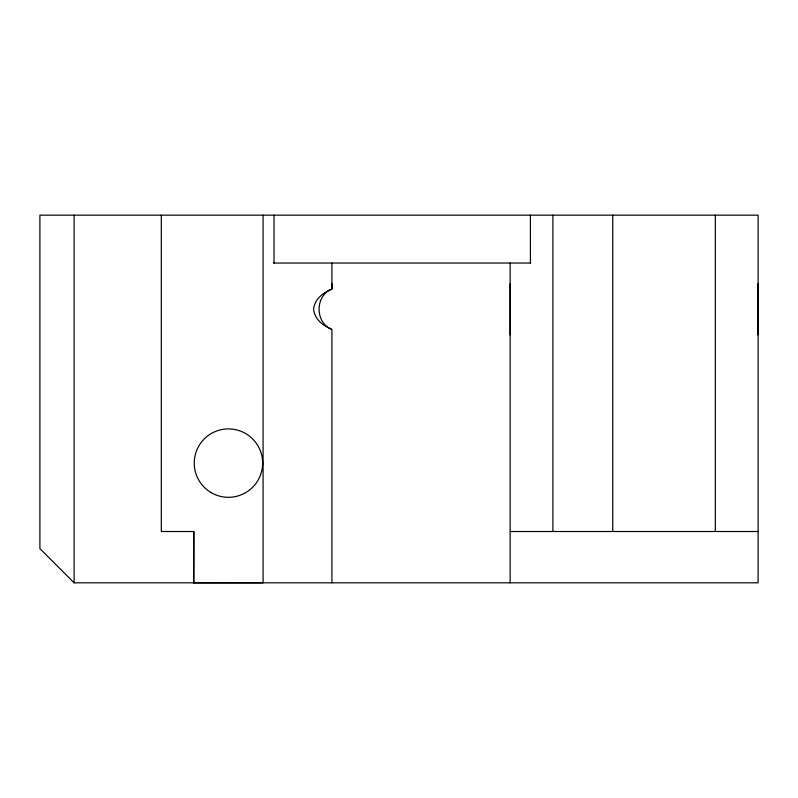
<?xml version="1.0" encoding="UTF-8"?>
<svg xmlns="http://www.w3.org/2000/svg" width="798" height="798" viewBox="0 0 798 798"><rect width="100%" height="100%" fill="white"/><g stroke="black" fill="none" stroke-linecap="round" stroke-linejoin="round"><path stroke-width="1.2" d="M74.104 582.809L39.9 548.605L39.9 215.161L758.1 215.161L758.1 582.809L74.104 582.809L74.104 215.161M263.081 215.161L263.081 582.809L193.734 582.839L193.804 531.508L161.316 531.508L161.316 215.161M193.734 582.839L193.804 531.508M331.918 582.809L331.918 329.255C323.18 325.993 314.442 319.13 313.604 309.215C314.442 299.29 323.18 292.437 331.918 289.175L331.918 283.559M510.151 334.861L510.151 283.559M758.1 334.861L758.1 283.559M330.951 289.375C315.14 296.477 315.14 321.943 330.951 329.055M273.524 263.041L530.65 263.041M510.151 531.508L758.1 531.508M715.347 215.161L715.347 531.508M612.754 215.161L612.754 531.508M552.904 215.161L552.904 531.508M530.421 215.161L530.421 263.041M510.151 263.041L510.151 582.809M331.918 263.041L331.918 289.175M274.023 215.161L274.023 263.041M211.34 492.725A34.204 34.204 0 0 0 262.642 463.109A34.204 34.204 0 0 0 211.34 433.484A34.204 34.204 0 0 0 211.34 492.725"/></g></svg>
